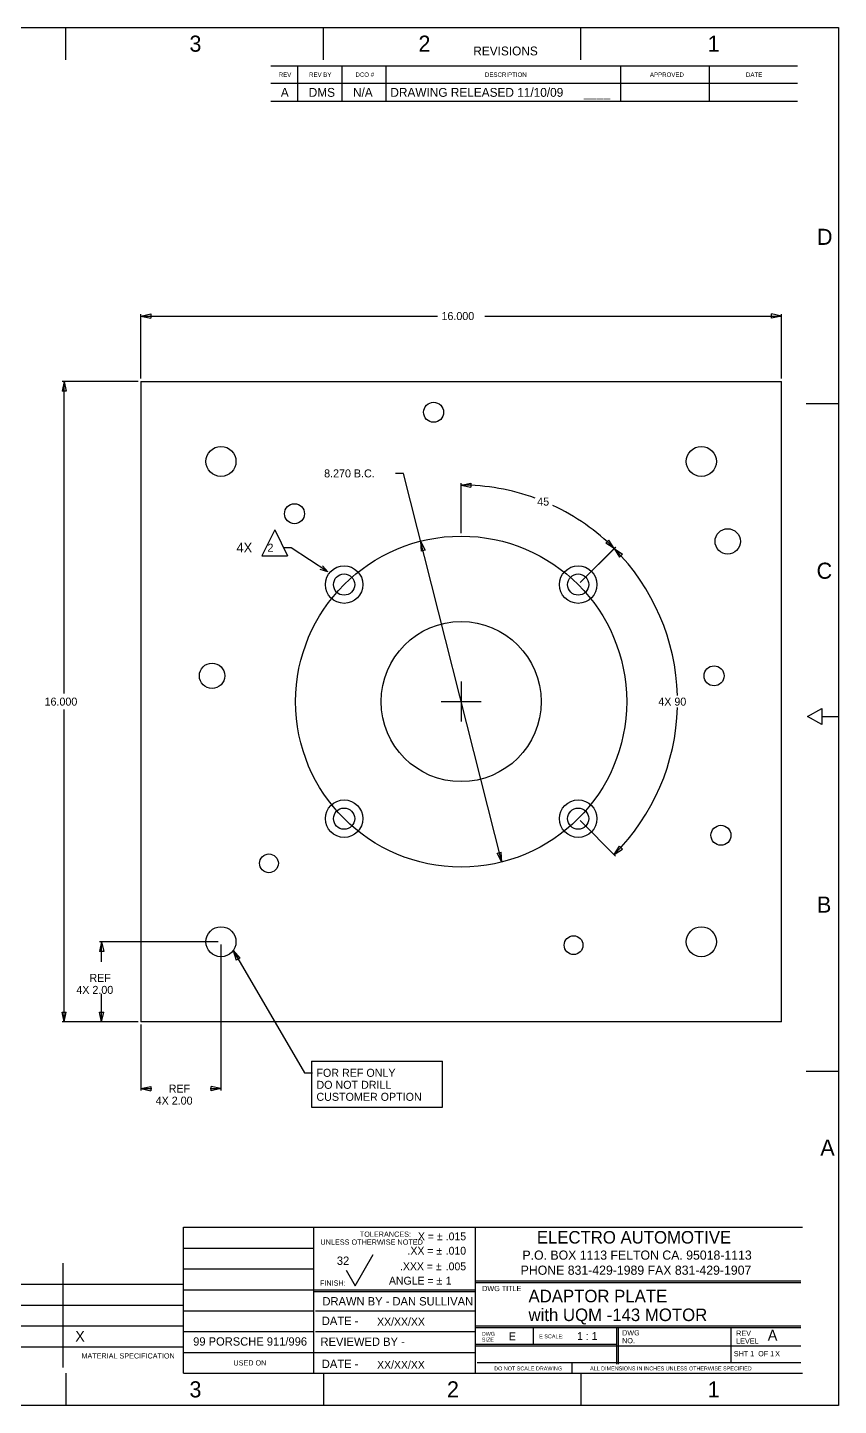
# Model space of a CAD drawing. Extents: x 2.8 to 75.8, y 26.5 to 60.9.
# Drawn here: x 34.04 to 54.3, y 26.47 to 60.9 of the extents above; entities that cross this region are included whole.
import ezdxf

# ---------------------------------------------------------------- set-up
doc = ezdxf.new("R2010")
doc.units = 0

msp = doc.modelspace()

# ---------------------------------------------------------------- linework, layer by layer
at = {"layer": 'Centerlines - Phantoms', "color": 7, "linetype": 'CONTINUOUS'}
for p, q in [((44.87051, 44.559954), (44.87051, 43.559954)), ((44.37051, 44.059954), (45.37051, 44.059954))]:
    msp.add_line(p, q, dxfattribs=at)
msp.add_circle((44.87051, 44.059954), 4.135, dxfattribs=at)
at = {"layer": 'Dimensions - Text', "color": 7, "linetype": 'CONTINUOUS'}
for p, q in [((2.832244, 60.902111), (54.295851, 60.902111)), ((34.996998, 60.097992), (34.996998, 60.902111)), ((41.429949, 60.097992), (41.429949, 60.902111)), ((47.8629, 60.097992), (47.8629, 60.902111)), ((54.295851, 60.902111), (54.295851, 26.473911)), ((40.116857, 59.945973), (53.274251, 59.945973)), ((40.780255, 59.945973), (40.780255, 59.061442)), ((41.885918, 59.945973), (41.885918, 59.061442)), ((42.991582, 59.945973), (42.991582, 59.061442)), ((48.851598, 59.945973), (48.851598, 59.061442)), ((51.062925, 59.945973), (51.062925, 59.061442)), ((53.274251, 59.503707), (40.116857, 59.503707)), ((40.116857, 59.061442), (53.274251, 59.061442)), ((36.870509, 53.693719), (37.115046, 53.745697)), ((36.870509, 52.129954), (36.870509, 53.743719)), ((37.115046, 53.745697), (37.115046, 53.641741)), ((52.87051, 53.693719), (52.625973, 53.745697)), ((52.625973, 53.641741), (52.625973, 53.745697)), ((52.87051, 52.129954), (52.87051, 53.743719)), ((36.870509, 53.693719), (37.115046, 53.641741)), ((36.870509, 53.693719), (44.279259, 53.693719)), ((45.46176, 53.693719), (52.87051, 53.693719)), ((52.87051, 53.693719), (52.625973, 53.641741)), ((34.95458, 52.059954), (34.902603, 51.815417)), ((36.800509, 52.059954), (34.90458, 52.059954)), ((34.95458, 52.059954), (35.006558, 51.815417)), ((34.95458, 44.259954), (34.95458, 52.059954)), ((35.006558, 51.815417), (34.902603, 51.815417)), ((54.295851, 51.502111), (53.491732, 51.502111)), ((43.43069, 49.76202), (43.23069, 49.76202)), ((45.882857, 40.050792), (43.43069, 49.76202)), ((44.87051, 49.469677), (45.115047, 49.521655)), ((44.87051, 48.264954), (44.87051, 49.519677)), ((44.87051, 49.469677), (45.115047, 49.417699)), ((45.115047, 49.521655), (45.115047, 49.417699)), ((40.212591, 48.352746), (39.889479, 47.706523)), ((40.212591, 48.352746), (40.535702, 47.706523)), ((40.623143, 47.90506), (40.423143, 47.90506)), ((41.540177, 47.299743), (40.623143, 47.90506)), ((43.858162, 48.069116), (43.968427, 47.844746)), ((43.858162, 48.069116), (43.867635, 47.819296)), ((47.843894, 47.033338), (48.731117, 47.920561)), ((47.843894, 47.033338), (48.728069, 47.917514)), ((48.486094, 48.021366), (48.559601, 48.094873)), ((48.695761, 47.885206), (48.486094, 48.021366)), ((48.695761, 47.885206), (48.559601, 48.094873)), ((48.692714, 47.882159), (48.902382, 47.745999)), ((48.692714, 47.882159), (48.828874, 47.672491)), ((39.889479, 47.706523), (40.535702, 47.706523)), ((43.968427, 47.844746), (43.867635, 47.819296)), ((48.902382, 47.745999), (48.828874, 47.672491)), ((41.540177, 47.299743), (41.350432, 47.362965)), ((41.540177, 47.299743), (41.407465, 47.449367)), ((34.95458, 36.059954), (34.95458, 43.859954)), ((53.522305, 43.688641), (53.884877, 43.889041)), ((53.884877, 43.889041), (53.884877, 43.486982)), ((53.884877, 43.486982), (53.522305, 43.688641)), ((53.885146, 43.688011), (54.295851, 43.688011)), ((47.843894, 41.08657), (48.728069, 40.202394)), ((45.772592, 40.275162), (45.873384, 40.300613)), ((45.882857, 40.050792), (45.873384, 40.300613)), ((48.692714, 40.23775), (48.828874, 40.447417)), ((48.692714, 40.23775), (48.902382, 40.37391)), ((48.828874, 40.447417), (48.902382, 40.37391)), ((45.882857, 40.050792), (45.772592, 40.275162)), ((35.888422, 38.059954), (35.836444, 37.815418)), ((38.800511, 38.059954), (35.838422, 38.059954)), ((35.888422, 38.059954), (35.9404, 37.815418)), ((35.888422, 37.556916), (35.888422, 38.059954)), ((38.870511, 37.989954), (38.870511, 34.339883)), ((35.9404, 37.815418), (35.836444, 37.815418)), ((39.172624, 37.8378), (40.955326, 34.785174)), ((39.172624, 37.8378), (39.340827, 37.652846)), ((39.172624, 37.8378), (39.251058, 37.600422)), ((39.340827, 37.652846), (39.251058, 37.600422)), ((35.888422, 36.059954), (35.888422, 36.756916)), ((34.95458, 36.059954), (34.902603, 36.304491)), ((34.902603, 36.304491), (35.006558, 36.304491)), ((34.95458, 36.059954), (35.006558, 36.304491)), ((35.888422, 36.059954), (35.836444, 36.304491)), ((35.836444, 36.304491), (35.9404, 36.304491)), ((35.888422, 36.059954), (35.9404, 36.304491)), ((36.800509, 36.059954), (34.90458, 36.059954)), ((36.800509, 36.059954), (35.838422, 36.059954)), ((36.870509, 35.989954), (36.870509, 34.339883)), ((40.955326, 34.785174), (41.155326, 34.785174)), ((41.135004, 35.072658), (41.135004, 33.922722)), ((41.135004, 35.072658), (44.405134, 35.072658)), ((44.405134, 33.922722), (44.405134, 35.072658)), ((54.295851, 34.816645), (53.491732, 34.816645)), ((36.870509, 34.389883), (37.115046, 34.441861)), ((37.115046, 34.441861), (37.115046, 34.337905)), ((38.870511, 34.389883), (38.625974, 34.441861)), ((38.625974, 34.337905), (38.625974, 34.441861)), ((36.870509, 34.389883), (37.115046, 34.337905)), ((36.870509, 34.389883), (37.13926, 34.389883)), ((38.601761, 34.389883), (38.870511, 34.389883)), ((38.870511, 34.389883), (38.625974, 34.337905)), ((41.135004, 33.922722), (44.405134, 33.922722)), ((37.936142, 27.27803), (37.936142, 30.926347)), ((37.936142, 30.926347), (53.395516, 30.926347)), ((41.193568, 27.27803), (41.193568, 30.926347)), ((45.232776, 27.27803), (45.232776, 30.926347)), ((37.950055, 30.405159), (41.196296, 30.405159)), ((34.920136, 30.025153), (34.920136, 27.419213)), ((42.22082, 29.46427), (42.672182, 30.246052)), ((37.950055, 29.883971), (41.196296, 29.883971)), ((41.995139, 29.855161), (42.22082, 29.46427)), ((22.476769, 29.503965), (37.936142, 29.503965)), ((37.950055, 29.362783), (41.196296, 29.362783)), ((41.193568, 29.362783), (45.232776, 29.362783)), ((41.193568, 29.321088), (45.232776, 29.321088)), ((45.232776, 29.59099), (53.35382, 29.59099)), ((45.232776, 29.549295), (53.35382, 29.549295)), ((22.476769, 28.982777), (37.936142, 28.982777)), ((37.936142, 28.841595), (41.193568, 28.841595)), ((41.235263, 28.841595), (45.232776, 28.841595)), ((22.476769, 28.461589), (37.936142, 28.461589)), ((37.927822, 28.320407), (41.185248, 28.320407)), ((41.235263, 28.321404), (45.232776, 28.321404)), ((45.232776, 28.460397), (53.35382, 28.460397)), ((45.232776, 28.418702), (53.35382, 28.418702)), ((46.666044, 28.418702), (46.666044, 28.004357)), ((48.750796, 28.418702), (48.750796, 27.506623)), ((48.792491, 28.418702), (48.792491, 27.506623)), ((51.617331, 27.548318), (51.617331, 28.418702)), ((22.476769, 27.940401), (37.936142, 27.940401)), ((45.232776, 28.004357), (48.750796, 28.004357)), ((45.232776, 27.962662), (53.35382, 27.962662)), ((37.936142, 27.799218), (41.235263, 27.799218)), ((41.235263, 27.800216), (45.232776, 27.800216)), ((45.274471, 27.548318), (53.35382, 27.548318)), ((34.996998, 27.27803), (34.996998, 26.473911)), ((37.936142, 27.27803), (53.395516, 27.27803)), ((41.429949, 27.27803), (41.429949, 26.473911)), ((47.643271, 27.27803), (47.643271, 27.538624)), ((47.8629, 27.27803), (47.8629, 26.473911)), ((54.295851, 26.473911), (2.832244, 26.473911))]:
    msp.add_line(p, q, dxfattribs=at)
for radius, start, end in [(5.409723, 70.000257, 90), (5.409723, 45, 64.953672), (5.405413, 1.59016, 45), (5.405413, 315, 358.40984)]:
    msp.add_arc((44.87051, 44.059954), radius, start, end, dxfattribs=at)
at = {"layer": 'Image Construction Lines', "color": 7, "linetype": 'CONTINUOUS'}
for centre in [(38.870511, 50.059954), (50.870509, 50.059954), (38.870511, 38.059954), (50.870509, 38.059954)]:
    msp.add_circle(centre, 0.375, dxfattribs=at)
at = {"layer": 'Plate', "color": 7, "linetype": 'CONTINUOUS'}
for p, q in [((36.870509, 52.059954), (36.870509, 36.059954)), ((36.870509, 52.059954), (52.87051, 52.059954)), ((52.87051, 36.059954), (52.87051, 52.059954)), ((52.87051, 36.059954), (36.870509, 36.059954))]:
    msp.add_line(p, q, dxfattribs=at)
for centre, radius in [((44.182564, 51.289421), 0.25), ((40.70698, 48.755314), 0.25), ((51.529229, 48.063158), 0.3165), ((41.946623, 46.983841), 0.468501), ((41.946623, 46.983841), 0.265), ((47.794396, 46.983841), 0.468501), ((47.794396, 46.983841), 0.265), ((44.87051, 44.059954), 2), ((38.647879, 44.704631), 0.3165), ((51.188767, 44.704631), 0.25), ((41.946623, 41.136068), 0.468501), ((41.946623, 41.136068), 0.265), ((47.794396, 41.136068), 0.468501), ((47.794396, 41.136068), 0.265), ((51.361079, 40.719628), 0.25), ((40.069107, 40.019232), 0.2345), ((47.679782, 37.974501), 0.2345)]:
    msp.add_circle(centre, radius, dxfattribs=at)

# ---------------------------------------------------------------- texts
at = {"layer": 'Dimensions - Text', "color": 7}
for s, height, p in [('3', 0.402059, (38.082804, 60.299024)), ('2', 0.402059, (43.804057, 60.299024)), ('1', 0.402059, (51.02912, 60.299024)), ('REVISIONS', 0.221133, (45.173849, 60.206308)), ('REV', 0.110566, (40.313113, 59.669555)), ('REV BY', 0.110566, (41.070489, 59.669555)), ('DCO #', 0.110566, (42.229537, 59.669555)), ('DESCRIPTION', 0.110566, (45.465501, 59.669555)), ('APPROVED', 0.110566, (49.586864, 59.669555)), ('DATE', 0.110566, (51.986151, 59.669555)), ('A', 0.221133, (40.365629, 59.172008)), ('DMS', 0.221133, (41.062199, 59.172008)), ('N/A', 0.221133, (42.167863, 59.172008)), ('DRAWING RELEASED 11/10/09', 0.221, (43.102148, 59.172008)), ('____', 0.221133, (47.933897, 59.172008)), ('D', 0.402059, (53.75977, 55.472446)), ('16.000', 0.2, (44.379258, 53.593721)), ('8.270 B.C.', 0.2, (41.448191, 49.662019)), ('45', 0.2, (46.770721, 48.957885)), ('4X', 0.24, (39.257825, 47.788542)), (' 2', 0.2, (39.958143, 47.80506)), ('C', 0.402059, (53.750197, 47.129714)), ('16.000', 0.2, (34.46333, 43.959956)), ('4X 90', 0.2, (49.795922, 43.959956)), ('B', 0.402059, (53.75977, 38.786982)), ('REF', 0.2, (35.583422, 37.056916)), ('4X 2.00', 0.2, (35.257172, 36.756916)), ('FOR REF ONLY', 0.2, (41.255325, 34.685174)), ('REF', 0.2, (37.565509, 34.289882)), ('DO NOT DRILL', 0.2, (41.255325, 34.385174)), ('4X 2.00', 0.2, (37.23926, 33.989883)), ('CUSTOMER OPTION', 0.2, (41.255325, 34.085174)), ('A', 0.402059, (53.84384, 32.714942)), ('TOLERANCES:', 0.131339, (42.33819, 30.686968)), ('.X = ±', 0.195967, (43.718464, 30.600605)), ('.015', 0.195446, (44.485104, 30.600605)), ('ELECTRO AUTOMOTIVE', 0.312713, (46.760739, 30.519063)), ('UNLESS OTHERWISE NOTED', 0.131339, (41.35537, 30.489959)), ('.XX = ±', 0.195967, (43.530062, 30.242288)), ('.010', 0.19555, (44.485104, 30.242288)), ('P.O. BOX 1113 FELTON CA. 95018-1113', 0.229323, (46.402165, 30.115215)), ('32', 0.208475, (41.764781, 29.985457)), ('.XXX = ±', 0.195967, (43.343467, 29.851396)), ('.005', 0.19555, (44.485104, 29.851396)), ('PHONE 831-429-1989 FAX 831-429-1907', 0.229323, (46.357547, 29.738693)), ('ANGLE = ±', 0.195967, (43.067065, 29.493079)), ('1', 0.195446, (44.485104, 29.493079)), ('FINISH:', 0.130297, (41.34508, 29.467149)), ('DWG TITLE', 0.130297, (45.395493, 29.330396)), ('ADAPTOR PLATE', 0.313, (46.553441, 29.051466)), ('DRAWN BY - DAN SULLIVAN', 0.208475, (41.405346, 28.971865)), ('DATE - ', 0.208475, (41.389054, 28.483473)), ('XX/XX/XX', 0.195967, (42.770693, 28.467895)), ('with UQM -143 MOTOR', 0.313, (46.553441, 28.581966)), ('X', 0.260594, (35.233217, 28.071349)), ('DWG', 0.097723, (45.387506, 28.215113)), ('E', 0.19549, (46.063492, 28.102878)), ('E SCALE:', 0.097983, (46.820655, 28.151226)), ('1 : 1', 0.196, (47.766608, 28.109246)), ('DWG', 0.130297, (48.891405, 28.223891)), ('REV', 0.130297, (51.741905, 28.213686)), ('A', 0.271, (52.529412, 28.092959)), ('99 PORSCHE 911/996', 0.208, (38.175818, 27.968404)), ('REVIEWED BY - ', 0.208475, (41.356465, 27.962286)), ('SIZE', 0.097723, (45.387506, 28.068528)), ('NO.', 0.130297, (48.891405, 28.028447)), ('______', 0.260594, (49.793173, 28.02781)), ('LEVEL', 0.130297, (51.741905, 28.018241)), ('MATERIAL SPECIFICATION', 0.130297, (35.385949, 27.647232)), ('USED ON', 0.130297, (39.18339, 27.472359)), ('DATE - ', 0.208475, (41.389054, 27.408094)), ('XX/XX/XX', 0.19555, (42.770693, 27.392516)), ('SHT 1  OF 1', 0.13, (51.68248, 27.702067)), ('X', 0.130297, (52.715358, 27.702067)), ('DO NOT SCALE DRAWING', 0.097775, (45.696892, 27.349188)), ('ALL DIMENSIONS IN INCHES UNLESS OTHERWISE SPECIFIED', 0.097775, (48.091791, 27.349188)), ('3', 0.402059, (38.082804, 26.674942)), ('2', 0.402059, (44.515756, 26.674942)), ('1', 0.402059, (51.02912, 26.674942))]:
    msp.add_text(s, height=height, dxfattribs=at).set_placement(p)

doc.saveas('drawing.dxf')
